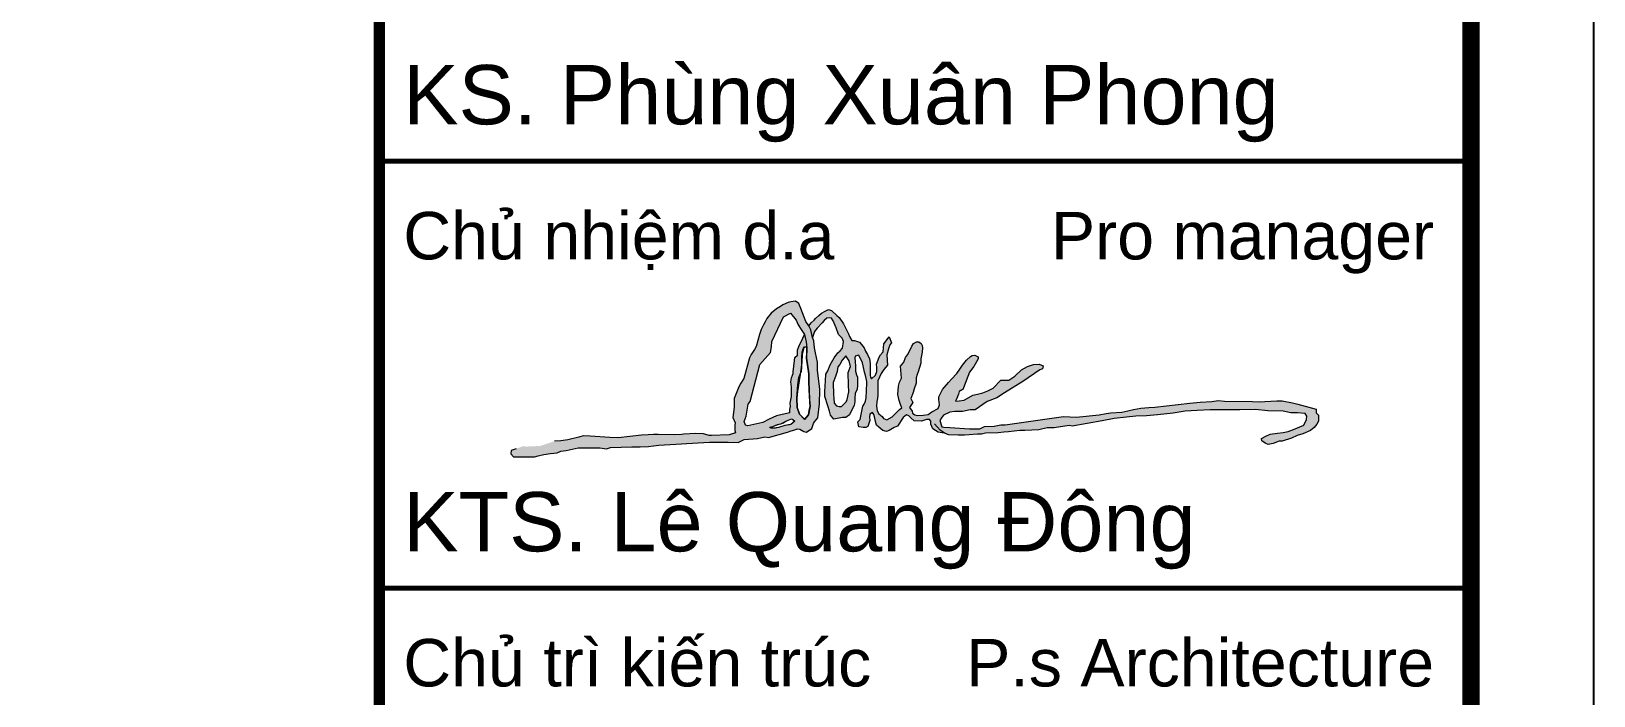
# Model space of a CAD drawing. Header units: millimetres. Extents: x -229618 to 2906, y -178063 to 96806.
# Drawn here: x -96569 to -94923, y -53559 to -52859 of the extents above; entities that cross this region are included whole.
import ezdxf
from ezdxf.enums import TextEntityAlignment as Align

# ---------------------------------------------------------------- set-up
doc = ezdxf.new("R2010")
doc.units = ezdxf.units.MM
doc.header["$LTSCALE"] = 200
doc.header["$MEASUREMENT"] = 0
doc.layers.get('DEFPOINTS').update_dxf_attribs({"linetype": 'CONTINUOUS'})
doc.layers.add('1noithat', color=146, linetype='CONTINUOUS', lineweight=13)
doc.layers.add('hatch', color=250, linetype='CONTINUOUS', lineweight=5)
doc.layers.add('in', color=203, linetype='CONTINUOUS', lineweight=5, plot=False)
doc.layers.add('KHUNGTEN', color=7, linetype='CONTINUOUS')
doc.styles.add('Arial iso', font='vnarial_0.ttf')

# ---------------------------------------------------------------- blocks, each defined once
blk = doc.blocks.new('a dong')
at = {"layer": 'hatch', "ltscale": 30}
h = blk.add_hatch(color=256, dxfattribs=at)
h.paths.add_polyline_path([(988.5, 287.7), (981, 296.9), (975.5, 302.8), (961.8, 307.8), (954.2, 307.8), (947.5, 319.2), (945, 326.3), (931.2, 354.3), (918.7, 371.8), (912.4, 377.7), (897.4, 392.3), (889, 394.4), (879.4, 390.2), (869.4, 383.9), (861.9, 377.7), (852.2, 369.7), (848.9, 364.7), (840.2, 357.2), (833.8, 349.1), (839.7, 337.3), (844.1, 316.4), (850.1, 333.1), (857, 342.3), (871.3, 357), (877.2, 363.5), (884.6, 370.3), (891.5, 371.7), (897, 370.8), (902.5, 362.5), (910.8, 343.2), (916.8, 324.8), (927, 314.1), (930.7, 304.9), (927.9, 286.1), (922, 279.2), (915, 273.2), (904.5, 259.4), (893.4, 239.7), (887.4, 223.1), (881.1, 213.5), (880.5, 194.9), (880, 180.3), (879.2, 165.1), (879.2, 150.8), (887.5, 125.1), (892.1, 110.3), (894.8, 98.4), (903.5, 87.4), (928.4, 92.4), (937.6, 92.4), (947.7, 99.3), (955.1, 115.4), (961.1, 126), (962.5, 137), (962.5, 146.2), (963.8, 159.5), (969.3, 171.1), (969.8, 182.1), (969.8, 195.4), (970.3, 205.5), (967.5, 211.5), (964.7, 222.1), (964.7, 236.3), (963.4, 249.2), (962.5, 258.9), (963.4, 263.9), (974.4, 267.1), (984.1, 245.1), (986.4, 236.8), (990.1, 218.9), (992.8, 210.1), (996.1, 193.1), (996.1, 188.1), (994.2, 147), (992.8, 138.3), (989.1, 129.1), (985.5, 123.6), (977.6, 86.2), (971.2, 80.2), (973.5, 66), (985.9, 64.2), (993.3, 63.7), (999.2, 66.5), (1005.2, 83.9), (1003.8, 92.7), (1005.2, 101.8), (1012.1, 106), (1015.8, 100.5), (1018.6, 90.4), (1020.4, 81.2), (1023.2, 71), (1030.1, 65.1), (1041.6, 55.4), (1051.3, 52.7), (1058.6, 55.4), (1072.9, 64.2), (1082.6, 68.3), (1097.9, 91.8), (1107.1, 99.2), (1114.4, 96.4), (1119.5, 90.9), (1128.8, 82.6), (1149.9, 81.7), (1163.7, 86.7), (1171.5, 86.7), (1175.2, 82.2), (1175.2, 73), (1181.3, 60.6), (1188.6, 56), (1196.5, 50.9), (1207, 48.8), (1213.4, 48.8), (1220.8, 45.2), (1226.1, 43.3), (1252.6, 42.7), (1270.3, 42.9), (1283.1, 43.3), (1306.7, 45.2), (1317.9, 45.2), (1329.1, 48.5), (1363.8, 49.2), (1380.2, 51.1), (1392.7, 52.4), (1424.8, 55.7), (1438.6, 55.7), (1478, 57.7), (1501.6, 62.9), (1520.6, 63.6), (1563.2, 70.1), (1571.8, 68.2), (1655.3, 82.6), (1689.4, 89.2), (1723.4, 93.1), (1749.7, 95.7), (1779.2, 97), (1810, 99.7), (1854.6, 104.3), (1888.1, 110.2), (1921.5, 111.5), (1957.6, 113.4), (2041.1, 113.5), (2085.1, 114.8), (2119.2, 110.8), (2161.9, 109.5), (2184.1, 105.6), (2202.5, 105.6), (2224.2, 103), (2228.1, 95.8), (2227.4, 86.6), (2220.3, 70.9), (2191.4, 58.4), (2176.2, 52.5), (2162.5, 49.9), (2146.8, 47.9), (2125.8, 45.3), (2113.3, 40.1), (2101.5, 33.5), (2102.1, 26.3), (2112, 20.4), (2120.5, 16.5), (2134.3, 19.1), (2150.7, 25.6), (2159.2, 25.6), (2185.4, 34.2), (2201.2, 42), (2216.9, 46), (2239.2, 55.8), (2249.1, 63.7), (2256.3, 73.5), (2260.9, 82), (2261.6, 98.4), (2254.3, 105.6), (2254.3, 115.4), (2203.8, 129.3), (2188.7, 133.2), (2159.8, 139.1), (2144.1, 138.4), (2111.3, 137.1), (2099.5, 135.8), (2076.6, 137.1), (1997.7, 137.8), (1980, 139.8), (1962.9, 137.2), (1929.4, 135), (1901.3, 131.9), (1803, 121.1), (1785.8, 119.9), (1763.7, 117.9), (1742.7, 114.6), (1727.1, 110.5), (1710.7, 106.8), (1680, 105.1), (1666.9, 103.1), (1647.2, 99.4), (1582.6, 92.9), (1547.1, 95.3), (1383.7, 71.7), (1371.2, 71.7), (1352.6, 68), (1326.2, 66.6), (1312.7, 60.6), (1283.9, 60.6), (1229.1, 63.9), (1212, 65.1), (1206.1, 65.7), (1200.5, 83.9), (1205.5, 90.8), (1211.4, 99.1), (1228.4, 107.3), (1243.2, 108.5), (1264.5, 108.5), (1285.7, 113.8), (1299.9, 113.2), (1332.9, 137.4), (1360.6, 147.4), (1381.9, 161.6), (1433.1, 193.4), (1480.4, 225.2), (1488.6, 228.8), (1490.4, 237), (1478.6, 241.7), (1462.7, 240.6), (1446.2, 235.2), (1429.6, 225.8), (1410.7, 207.5), (1394.3, 196.3), (1371.3, 196.3), (1349.7, 174.3), (1335.4, 167.2), (1321, 161), (1305.9, 157.5), (1293.2, 154.8), (1269.4, 140.3), (1255.1, 139.1), (1244.9, 138.2), (1246.3, 141.6), (1248.9, 148.3), (1253.5, 157.3), (1255.1, 164.5), (1265.7, 171.8), (1266.8, 174.8), (1283.5, 218.7), (1296.1, 235), (1303.6, 248.4), (1308.2, 256.7), (1308.6, 262.5), (1298.6, 266.3), (1291.1, 265.9), (1286.9, 263.4), (1275.6, 252.5), (1264.7, 238.3), (1256.4, 227.5), (1248, 215.1), (1233.4, 199.1), (1225, 189.9), (1208.3, 170.3), (1197.9, 149.8), (1197.9, 142.3), (1200, 127.3), (1196.2, 117.2), (1178.2, 107.7), (1167.8, 100.5), (1154, 98.5), (1138.1, 97.6), (1131, 99.7), (1124.3, 104.7), (1123.5, 109.7), (1115.9, 119.7), (1119.3, 126), (1125.1, 133.9), (1119.3, 145.2), (1126, 161.9), (1128.9, 172.4), (1134.4, 188.2), (1134.4, 202.8), (1137.3, 212.9), (1140.2, 220), (1147.7, 244.7), (1147.7, 256.8), (1151.5, 274.8), (1151.9, 287.7), (1151.5, 294), (1148.6, 299), (1141.9, 304), (1135.6, 304), (1127.3, 299.8), (1122.3, 291.9), (1118.9, 283.2), (1110.5, 268.1), (1104.7, 260.6), (1100.1, 247.2), (1090.5, 235.5), (1093.4, 202.4), (1088, 190.8), (1084.6, 180.3), (1083.4, 156.5), (1086.7, 139.4), (1090.5, 128.1), (1094.7, 119.4), (1087.5, 114.8), (1077.5, 104.3), (1067.1, 93.9), (1052, 85.5), (1042.8, 89.3), (1039.5, 95.1), (1030.3, 102.6), (1025.7, 110.6), (1023.2, 123.5), (1024.4, 136.5), (1026.5, 145.7), (1027.4, 155.7), (1027.4, 168.6), (1027, 178.2), (1027, 184.1), (1027.4, 194.5), (1036.2, 215.4), (1044.1, 226.2), (1054.5, 238.7), (1052, 267.7), (1056.6, 284), (1061.2, 296.1), (1065.8, 301.5), (1059.1, 317.8), (1044.1, 298.2), (1043.2, 286.9), (1042.4, 276), (1034.9, 267.7), (1030.7, 261.4), (1023.6, 241.3), (1024.8, 232.5), (1024.8, 221.2), (1020.6, 210.4), (1009.8, 200.4), (1006.9, 205.4), (1006.1, 210.8), (1006.1, 241.4), (1005.2, 251.8), (1004, 256.9), (998.1, 269), (992.7, 278.2)])
h.paths.add_polyline_path([(938, 265), (946.7, 250.6), (950.8, 234.9), (943.9, 217.9), (945.3, 183), (945.7, 164.1), (941.1, 143), (938.8, 136.1), (925.1, 122.8), (918.6, 123.2), (911.2, 125.1), (904.8, 131.9), (903.9, 146.7), (902.9, 155.9), (902, 190.1), (908.5, 207.1), (913.1, 221.3), (914.9, 233.7), (920.5, 240.6), (927, 253)], flags=16)
h.paths.add_polyline_path([(805.6, 411.6), (796.2, 417.8), (783.3, 416.3), (775.9, 414.4), (761.1, 407.5), (754.2, 403), (743.2, 396.1), (728.5, 384.7), (716.6, 369.4), (711.6, 360), (707.1, 351.6), (700.7, 338.2), (695.8, 324.4), (686.9, 290.7), (681.4, 282.8), (672, 268.4), (668, 259), (651.7, 201.1), (643.8, 188.2), (637.9, 177.8), (625.1, 145.7), (624.5, 128.9), (624.5, 121.5), (621.1, 91.9), (627.5, 77.5), (627, 71.1), (627, 62.2), (627, 55.8), (629, 48.9), (625.6, 47.9), (610.7, 43.4), (561.5, 41.9), (555.1, 41.9), (538.8, 46.3), (516.1, 47.3), (483.9, 45.4), (477.4, 44.3), (457.7, 43.4), (411.6, 44.8), (398.8, 44.3), (384, 43.9), (365.7, 42.4), (299.7, 35.4), (276.5, 36.4), (221.6, 39.9), (201.7, 40.4), (189.9, 37.4), (158.9, 29.6), (139.4, 27), (121.7, 25.7), (82.9, 12.7), (67.6, 11.7), (44.1, 10.7), (32.9, 11.7), (14.8, 4.4), (0, 0), (-0.3, -9.5), (7, -17.6), (36.6, -17.6), (46, -17.6), (65.5, -18), (75.9, -15.1), (91.4, -11.7), (110.6, -9.1), (129.5, -6.6), (139.9, -2.2), (154.1, -0.6), (188.2, 6.9), (229.8, 6.9), (248.4, 6.9), (267.6, 4.4), (278.3, 8.2), (338.3, 10.3), (361.9, 10), (384.6, 10.9), (398.8, 12.8), (413.6, 14.7), (555.8, 23.1), (608.2, 23.1), (636.4, 22.3), (652.5, 30.4), (690.5, 33), (710.4, 37.5), (721.4, 36.5), (773.9, 51.2), (784.8, 54.7), (795.2, 58), (801.6, 60.6), (808.6, 59.1), (820.4, 53.2), (827.3, 51.2), (842.7, 61.1), (846.6, 74.9), (850.1, 79.8), (859, 91.2), (863.5, 130.4), (863.5, 143.7), (864.5, 157), (865, 172.4), (863.5, 178.8), (858, 224.5), (858.5, 246.7), (853, 272.9), (849.6, 287.2), (848.1, 306.5), (844.1, 316.4), (839.7, 337.3), (833.8, 349.1), (825.4, 361), (811.1, 397.6)])
h.paths.add_polyline_path([(782.3, 384.2), (798.4, 364.8), (803.8, 351.9), (812.5, 338.9), (821.9, 324.8), (826.5, 304.5), (828.2, 290.6), (828.9, 290.6), (828.2, 290.3), (828.7, 286.2), (828.1, 272.2), (827.6, 258.2), (834.1, 214), (834.1, 193.5), (835.2, 167.6), (835.7, 155.2), (836.8, 133.2), (837.3, 123.4), (835.2, 111.6), (833, 99.8), (822.2, 86.8), (819.8, 89.4), (818.4, 90.9), (817.4, 92), (815.2, 94.4), (808.2, 101.9), (801.7, 120.2), (800.6, 146.1), (801.8, 165), (803, 183.8), (806.2, 204), (809.9, 212.7), (814.7, 245.9), (814.7, 250.1), (814.7, 261.8), (815.2, 275.1), (818.4, 284.1), (822.1, 289.9), (828.2, 290.6), (826.5, 304.5), (821.9, 324.8), (817.5, 314.1), (812.6, 304.5), (806.7, 293.6), (802.1, 280.3), (802.1, 266.9), (795.1, 259.9), (794.2, 251.9), (790.4, 220), (790, 215), (788.3, 210.8), (785.8, 203.3), (783.7, 192), (785, 177), (785.4, 166.1), (785, 151.1), (782, 132.3), (782.5, 123.1), (780.9, 114.8), (780.9, 105.1), (767.8, 102.5), (743.4, 96.6), (723.1, 87), (705.4, 78.1), (663.3, 68.4), (656.5, 71), (653.1, 80.6), (658.2, 95.4), (664.1, 129.1), (670, 137.1), (697.1, 240.7), (726.2, 274.1), (729.4, 290.3), (730.5, 305.3), (762.9, 374.5)], flags=16)
h.paths.add_polyline_path([(785, 88.2), (787.3, 87.4), (789.6, 86.5), (792.2, 84), (794.9, 81.4), (789.1, 77.1), (783.3, 72.9), (780.1, 72), (776.9, 71.2), (766.4, 69.6), (749, 64.5), (740.6, 62.3), (731.1, 62), (725.6, 63), (725.1, 64.6), (733.2, 66.9), (739.6, 69.9), (745.9, 72.9), (755.7, 74.5), (765, 79), (767.9, 80.9), (776.4, 84.4)], flags=16)
for points in [[(14.8, 4.4), (0, 0), (-0.3, -9.5), (7, -17.6), (36.6, -17.6), (46, -17.6), (65.5, -18), (75.9, -15.1), (91.4, -11.7), (110.6, -9.1), (129.5, -6.6), (139.9, -2.2), (154.1, -0.6), (188.2, 6.9), (229.8, 6.9), (248.4, 6.9), (267.6, 4.4), (278.3, 8.2), (338.3, 10.3), (361.9, 10), (384.6, 10.9), (398.8, 12.8), (413.6, 14.7), (555.8, 23.1), (608.2, 23.1), (636.4, 22.3), (652.5, 30.4), (690.5, 33), (710.4, 37.5), (721.4, 36.5), (773.9, 51.2), (784.8, 54.7), (795.2, 58), (801.6, 60.6), (808.6, 59.1), (820.4, 53.2), (827.3, 51.2), (827.3, 51.2), (842.7, 61.1), (846.6, 74.9), (850.1, 79.8), (859, 91.2), (863.5, 130.4), (863.5, 143.7), (864.5, 157), (865, 172.4), (863.5, 178.8), (858, 224.5), (858.5, 246.7), (853, 272.9), (849.6, 287.2), (848.1, 306.5), (844.1, 316.4), (839.7, 337.3), (833.8, 349.1), (825.4, 361), (811.1, 397.6), (805.6, 411.6), (796.2, 417.8), (783.3, 416.3), (775.9, 414.4), (761.1, 407.5), (754.2, 403), (743.2, 396.1), (728.5, 384.7), (716.6, 369.4), (711.6, 360), (707.1, 351.6), (700.7, 338.2), (695.8, 324.4), (686.9, 290.7), (681.4, 282.8), (672, 268.4), (668, 259), (651.7, 201.1), (643.8, 188.2), (637.9, 177.8), (625.1, 145.7), (624.5, 128.9), (624.5, 121.5), (621.1, 91.9), (627.5, 77.5), (627, 71.1), (627, 62.2), (627, 55.8), (629, 48.9), (625.6, 47.9), (610.7, 43.4), (561.5, 41.9), (555.1, 41.9), (538.8, 46.3), (516.1, 47.3), (483.9, 45.4), (477.4, 44.3), (457.7, 43.4), (411.6, 44.8), (398.8, 44.3), (384, 43.9), (365.7, 42.4), (299.7, 35.4), (276.5, 36.4), (221.6, 39.9), (201.7, 40.4), (189.9, 37.4), (158.9, 29.6), (139.4, 27), (121.7, 25.7)], [(833.8, 349.1), (840.2, 357.2), (848.9, 364.7), (852.2, 369.7), (861.9, 377.7), (869.4, 383.9), (879.4, 390.2), (889, 394.4), (897.4, 392.3), (912.4, 377.7), (918.7, 371.8), (931.2, 354.3), (945, 326.3), (947.5, 319.2), (954.2, 307.8), (961.8, 307.8), (975.5, 302.8), (981, 296.9), (988.5, 287.7), (992.7, 278.2), (998.1, 269), (1004, 256.9), (1005.2, 251.8), (1006.1, 241.4), (1006.1, 210.8), (1006.9, 205.4), (1009.8, 200.4), (1009.8, 200.4), (1009.8, 200.4), (1020.6, 210.4), (1024.8, 221.2), (1024.8, 232.5), (1023.6, 241.3), (1030.7, 261.4), (1034.9, 267.7), (1042.4, 276), (1043.2, 286.9), (1044.1, 298.2), (1059.1, 317.8), (1059.1, 317.8), (1065.8, 301.5), (1061.2, 296.1), (1056.6, 284), (1052, 267.7), (1054.5, 238.7), (1054.5, 238.7), (1044.1, 226.2), (1036.2, 215.4), (1027.4, 194.5), (1027, 184.1), (1027, 178.2), (1027.4, 168.6), (1027.4, 155.7), (1026.5, 145.7), (1024.4, 136.5), (1023.2, 123.5), (1025.7, 110.6), (1030.3, 102.6), (1030.3, 102.6), (1039.5, 95.1), (1042.8, 89.3), (1052, 85.5), (1067.1, 93.9), (1077.5, 104.3), (1087.5, 114.8), (1094.7, 119.4), (1090.5, 128.1), (1086.7, 139.4), (1083.4, 156.5), (1084.6, 180.3), (1088, 190.8), (1093.4, 202.4), (1090.5, 235.5), (1100.1, 247.2), (1104.7, 260.6), (1110.5, 268.1), (1118.9, 283.2), (1122.3, 291.9), (1127.3, 299.8), (1135.6, 304), (1141.9, 304), (1148.6, 299), (1151.5, 294), (1151.9, 287.7), (1151.5, 274.8), (1147.7, 256.8), (1147.7, 244.7), (1140.2, 220), (1137.3, 212.9), (1134.4, 202.8), (1134.4, 188.2), (1128.9, 172.4), (1126, 161.9), (1119.3, 145.2), (1119.3, 145.2), (1125.1, 133.9), (1119.3, 126), (1115.9, 119.7), (1123.5, 109.7), (1124.3, 104.7), (1131, 99.7), (1138.1, 97.6), (1154, 98.5), (1167.8, 100.5), (1178.2, 107.7), (1196.2, 117.2), (1200, 127.3), (1197.9, 142.3), (1197.9, 149.8), (1208.3, 170.3), (1225, 189.9), (1233.4, 199.1), (1248, 215.1), (1256.4, 227.5), (1264.7, 238.3), (1275.6, 252.5), (1286.9, 263.4), (1291.1, 265.9), (1298.6, 266.3), (1298.6, 266.3), (1308.6, 262.5), (1308.2, 256.7), (1303.6, 248.4), (1296.1, 235), (1283.5, 218.7), (1266.8, 174.8), (1265.7, 171.8), (1255.1, 164.5), (1253.5, 157.3), (1248.9, 148.3), (1246.3, 141.6), (1244.9, 138.2), (1255.1, 139.1), (1269.4, 140.3), (1293.2, 154.8), (1305.9, 157.5), (1321, 161), (1335.4, 167.2), (1349.7, 174.3), (1371.3, 196.3), (1394.3, 196.3), (1410.7, 207.5), (1429.6, 225.8), (1446.2, 235.2), (1462.7, 240.6), (1478.6, 241.7), (1478.6, 241.7), (1490.4, 237), (1488.6, 228.8), (1480.4, 225.2), (1433.1, 193.4), (1381.9, 161.6), (1360.6, 147.4), (1332.9, 137.4), (1299.9, 113.2), (1285.7, 113.8), (1264.5, 108.5), (1243.2, 108.5), (1228.4, 107.3), (1211.4, 99.1), (1211.4, 99.1), (1205.5, 90.8), (1200.5, 83.9), (1206.1, 65.7), (1212, 65.1), (1229.1, 63.9), (1283.9, 60.6), (1312.7, 60.6), (1326.2, 66.6), (1352.6, 68), (1371.2, 71.7), (1383.7, 71.7), (1547.1, 95.3), (1582.6, 92.9), (1647.2, 99.4), (1666.9, 103.1), (1680, 105.1), (1710.7, 106.8), (1727.1, 110.5), (1742.7, 114.6), (1763.7, 117.9), (1785.8, 119.9), (1803, 121.1), (1901.3, 131.9), (1929.4, 135), (1962.9, 137.2), (1980, 139.8), (1997.7, 137.8), (2076.6, 137.1), (2076.6, 137.1), (2099.5, 135.8), (2111.3, 137.1), (2144.1, 138.4), (2159.8, 139.1), (2188.7, 133.2), (2203.8, 129.3), (2254.3, 115.4), (2254.3, 105.6), (2261.6, 98.4), (2261.6, 98.4), (2260.9, 82), (2256.3, 73.5), (2249.1, 63.7), (2239.2, 55.8), (2216.9, 46), (2201.2, 42), (2185.4, 34.2), (2159.2, 25.6), (2150.7, 25.6), (2134.3, 19.1), (2120.5, 16.5), (2112, 20.4), (2102.1, 26.3), (2102.1, 26.3), (2101.5, 33.5), (2113.3, 40.1), (2125.8, 45.3), (2125.8, 45.3), (2146.8, 47.9), (2162.5, 49.9), (2176.2, 52.5), (2191.4, 58.4), (2220.3, 70.9), (2220.3, 70.9), (2227.4, 86.6), (2228.1, 95.8), (2224.2, 103), (2202.5, 105.6), (2184.1, 105.6), (2161.9, 109.5), (2119.2, 110.8), (2085.1, 114.8), (2041.1, 113.5), (1957.6, 113.4), (1957.6, 113.4), (1921.5, 111.5), (1888.1, 110.2), (1854.6, 104.3), (1810, 99.7), (1779.2, 97), (1749.7, 95.7), (1723.4, 93.1), (1689.4, 89.2), (1655.3, 82.6), (1571.8, 68.2), (1563.2, 70.1), (1520.6, 63.6), (1501.6, 62.9), (1478, 57.7), (1438.6, 55.7), (1424.8, 55.7), (1392.7, 52.4), (1380.2, 51.1), (1363.8, 49.2), (1329.1, 48.5), (1317.9, 45.2), (1306.7, 45.2), (1283.1, 43.3), (1257.5, 42.6), (1226.1, 43.3), (1215.6, 47.2), (1201.8, 57), (1201.8, 57), (1186.1, 74.1)], [(780.9, 105.1), (767.8, 102.5), (743.4, 96.6), (723.1, 87), (705.4, 78.1), (663.3, 68.4), (656.5, 71), (653.1, 80.6), (658.2, 95.4), (664.1, 129.1), (670, 137.1), (697.1, 240.7), (726.2, 274.1), (729.4, 290.3), (730.5, 305.3), (762.9, 374.5), (782.3, 384.2), (782.3, 384.2), (782.3, 384.2), (798.4, 364.8), (803.8, 351.9), (812.5, 338.9), (821.9, 324.8), (821.9, 324.8), (826.5, 304.5), (828.7, 286.2), (827.6, 258.2), (834.1, 214), (834.1, 193.5), (835.2, 167.6), (836.2, 142.9), (837.3, 123.4), (833, 99.8), (833, 99.8), (822.2, 86.8), (822.2, 86.8), (808.2, 101.9), (801.7, 120.2), (800.6, 146.1), (803, 183.8), (806.2, 204), (806.2, 204), (813.6, 221.5), (814.7, 232.1), (814.7, 241.7), (814.7, 250.1), (814.7, 261.8), (815.2, 275.1), (818.4, 284.1), (822.1, 289.9), (828.2, 290.6)], [(1283.1, 43.3), (1270.3, 42.9), (1252.6, 42.7), (1226.1, 43.3), (1220.8, 45.2), (1213.4, 48.8), (1207, 48.8), (1196.5, 50.9), (1188.6, 56), (1181.3, 60.6), (1175.2, 73), (1175.2, 82.2), (1171.5, 86.7), (1163.7, 86.7), (1149.9, 81.7), (1128.8, 82.6), (1119.5, 90.9), (1114.4, 96.4), (1107.1, 99.2), (1097.9, 91.8), (1082.6, 68.3), (1072.9, 64.2), (1058.6, 55.4), (1051.3, 52.7), (1041.6, 55.4), (1030.1, 65.1), (1023.2, 71), (1020.4, 81.2), (1018.6, 90.4), (1015.8, 100.5), (1012.1, 106), (1005.2, 101.8), (1003.8, 92.7), (1005.2, 83.9), (999.2, 66.5), (993.3, 63.7), (985.9, 64.2), (973.5, 66), (971.2, 80.2), (977.6, 86.2), (985.5, 123.6), (989.1, 129.1), (992.8, 138.3), (994.2, 147), (996.1, 188.1), (996.1, 193.1), (992.8, 210.1), (990.1, 218.9), (986.4, 236.8), (984.1, 245.1), (974.4, 267.1), (974.4, 267.1), (963.4, 263.9), (962.5, 258.9), (963.4, 249.2), (964.7, 236.3), (964.7, 222.1), (967.5, 211.5), (970.3, 205.5), (969.8, 195.4), (969.8, 182.1), (969.3, 171.1), (963.8, 159.5), (962.5, 146.2), (962.5, 137), (961.1, 126), (955.1, 115.4), (947.7, 99.3), (947.7, 99.3), (937.6, 92.4), (928.4, 92.4), (903.5, 87.4), (903.5, 87.4), (894.8, 98.4), (892.1, 110.3), (887.5, 125.1), (879.2, 150.8), (879.2, 165.1), (880, 180.3), (880.5, 194.9), (881.1, 213.5), (887.4, 223.1), (893.4, 239.7), (904.5, 259.4), (915, 273.2), (922, 279.2), (927.9, 286.1), (930.7, 304.9), (927, 314.1), (916.8, 324.8), (910.8, 343.2), (902.5, 362.5), (897, 370.8), (891.5, 371.7), (884.6, 370.3), (877.2, 363.5), (871.3, 357), (857, 342.3), (850.1, 333.1), (844.1, 316.4)], [(780.9, 105.1), (780.9, 114.8), (782.5, 123.1), (782, 132.3), (785, 151.1), (785.4, 166.1), (785, 177), (783.7, 192), (785.8, 203.3), (788.3, 210.8), (790, 215), (790.4, 220), (794.2, 251.9), (795.1, 259.9), (802.1, 266.9), (802.1, 280.3), (806.7, 293.6), (812.6, 304.5), (817.5, 314.1), (817.5, 314.1), (821.9, 324.8), (821.9, 324.8)], [(822.2, 86.8), (833, 99.8), (835.2, 111.6), (837.3, 123.4), (836.8, 133.2), (835.7, 155.2), (835.2, 167.6), (834.1, 193.5), (834.1, 214), (827.6, 258.2), (828.1, 272.2), (828.7, 286.2), (828.2, 290.6), (828.9, 290.6), (820.3, 287), (814.9, 268.4), (814.7, 245.9), (809.9, 212.7), (801.8, 165), (800.6, 146.1), (801.7, 120.2), (808.2, 101.9), (815.2, 94.4), (815.2, 94.4), (815.2, 91.4)], [(938, 265), (927, 253), (920.5, 240.6), (914.9, 233.7), (913.1, 221.3), (908.5, 207.1), (902, 190.1), (902.9, 155.9), (903.9, 146.7), (904.8, 131.9), (911.2, 125.1), (918.6, 123.2), (925.1, 122.8), (938.8, 136.1), (941.1, 143), (945.7, 164.1), (945.3, 183), (943.9, 217.9), (950.8, 234.9), (946.7, 250.6), (938, 265)], [(725.6, 64.8), (733.2, 66.9), (745.9, 72.9), (755.7, 74.5), (763.1, 77.6), (767.9, 80.9), (776.4, 84.4), (785, 88.2), (789.6, 86.5), (794.9, 81.4), (783.3, 72.9), (776.9, 71.2), (766.4, 69.6), (749, 64.5), (740.6, 62.3), (731.1, 62), (725.6, 63), (725.1, 64.6), (725.1, 64.6)], [(725.4, 63.8), (729.4, 65.8), (733.2, 66.9), (739.6, 69.9), (750.8, 73.7), (755.7, 74.5), (776.4, 84.4), (785, 88.2), (787.3, 87.4), (789.6, 86.5), (792.2, 84), (794.9, 81.4), (794.9, 81.4), (789.1, 77.1), (783.3, 72.9), (780.1, 72), (766.4, 69.6), (749, 64.5), (735.8, 62.1), (728.4, 62.5), (725.1, 64.6)], [(815.2, 94.4), (817.4, 92), (817.9, 91.4), (818.4, 90.9), (819.8, 89.4), (822.2, 86.8)]]:
    blk.add_lwpolyline(points, dxfattribs=at)
blk = doc.blocks.new('KhungA3')
at = {"layer": 'DEFPOINTS', "color": 8}
blk.add_lwpolyline([(-3.738, 3.813), (416.305, 3.813), (416.305, 300.813), (-3.738, 300.813)], close=True, dxfattribs=at)
at = {"layer": 'KHUNGTEN', "color": 4}
for points, const_width in [([(7.542, 8.987), (411.131, 8.987), (411.131, 295.639), (7.542, 295.639)], 0.724), ([(365.131, 295.639), (411.131, 295.639), (411.131, 8.987), (365.131, 8.987)], 0.466)]:
    blk.add_lwpolyline(points, close=True, dxfattribs=dict(at, const_width=const_width))
at = {"layer": 'KHUNGTEN', "color": 8, "const_width": 0.207}
for points in [[(365.131, 141.008), (411.131, 141.008)], [(365.131, 123.008), (411.131, 123.008)]]:
    blk.add_lwpolyline(points, dxfattribs=at)
at = {"layer": '1noithat', "xscale": 0.01504800004263719, "yscale": 0.01504800004186108, "zscale": 0.01504800004202668}
blk.add_blockref('a dong', (370.68, 128.818), dxfattribs=at)
at = {"layer": 'KHUNGTEN', "color": 7, "style": 'Arial iso', "width": 1}
for s, p in [('KS. Phïng Xu©n Phong', (366.139, 142.561)), ('KTS. Lª Quang §«ng', (366.139, 124.561))]:
    blk.add_text(s, height=2.5, dxfattribs=at).set_placement(p)
at = {"layer": 'KHUNGTEN', "color": 8, "style": 'Arial iso', "width": 1}
for s, p in [('Chñ nhiÖm d.a', (366.139, 136.869)), ('Chñ tr× kiÕn tróc', (366.139, 118.869))]:
    blk.add_text(s, height=2, dxfattribs=at).set_placement(p)
for s, p in [('Pro manager', (409.579, 136.869)), ('P.s Architecture', (409.579, 118.869))]:
    blk.add_text(s, height=2, dxfattribs=at).set_placement(p, align=Align.RIGHT)

msp = doc.modelspace()

# ---------------------------------------------------------------- linework, layer by layer
at = {"layer": 'in'}
msp.add_lwpolyline([(-105424.4, -49000.5), (-94923.3, -49000.5), (-94923.3, -56425.5), (-105424.4, -56425.5)], close=True, dxfattribs=at)

# ---------------------------------------------------------------- block references
at = {"layer": 'KHUNGTEN', "xscale": 25, "yscale": 25, "zscale": 25.00000000000008}
msp.add_blockref('KhungA3', (-105331, -56520.9), dxfattribs=at)

doc.saveas('drawing.dxf')
